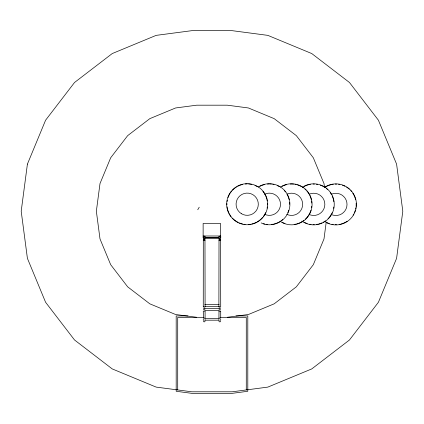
<?xml version="1.0" encoding="UTF-8"?>
<svg xmlns="http://www.w3.org/2000/svg" width="424" height="424" viewBox="0 0 424 424"><rect width="100%" height="100%" fill="white"/><g stroke="black" fill="none" stroke-linecap="round" stroke-linejoin="round"><path stroke-width="0.64" d="M326.204 222.176L324 238.908L313.32 264.693L296.328 286.836L274.185 303.828L248.4 314.507L227.306 317.284M203.303 320.814L203.944 321.832A0.991 0.991 0 0 0 204.638 321.742L205.068 321.228L204.972 320.597M203.271 237.106L203.303 236.762M205.068 237.334L205.094 236.995M218.885 237.106L219.563 236.179A0.991 0.991 0 0 1 220.257 236.269L220.591 236.703M220.713 236.995L220.591 237.535M204.972 239.931L205.094 306.727L204.638 307.056A0.991 0.44 0 0 1 203.944 307.093L203.303 306.637M220.591 239.931L220.713 306.727L220.257 307.056A0.991 0.44 0 0 1 219.563 307.093L219.012 306.923L219.012 306.547M203.271 306.738L203.303 240.026M205.094 240.117L204.638 240.44A0.991 0.44 0 0 1 203.944 240.477L203.271 240.122M218.885 306.738L219.012 239.936M220.713 240.117L220.257 240.44A0.991 0.44 0 0 1 219.563 240.477L218.885 240.122M197.748 209.758L199.227 207.198M203.303 308.068L203.944 308.407A0.991 0.329 0 0 0 204.638 308.381L204.972 307.994M203.303 239.523L203.944 239.862A0.991 0.329 0 0 0 204.638 239.83L204.972 239.454M219.012 320.608L218.917 321.244L219.563 321.832A0.991 0.991 0 0 0 220.257 321.742L220.681 320.798M203.303 236.889L203.944 236.179A0.991 0.991 0 0 1 204.638 236.269L205.094 237.122M204.972 237.535L205.068 237.212M218.917 236.889L219.563 236.306L220.448 236.528M203.303 309.562L204.972 309.515M203.303 239.004L204.972 238.956M203.393 236.687L204.183 236.279L205.068 236.905M219.012 307.999L219.563 308.407A0.991 0.329 0 0 0 220.257 308.381L220.681 308.062M219.012 239.459L219.563 239.862A0.991 0.329 0 0 0 220.257 239.83L220.591 239.454M203.393 318.058L203.271 311.115L204.972 311.073M218.917 318.058L219.012 311.073M220.591 311.073L218.917 311.137M203.303 238.468L204.972 238.447M219.012 309.515L219.802 309.785L220.591 309.515M219.012 238.961L219.802 239.226L220.591 238.956M219.012 238.447L220.591 238.447M205.094 311.115L205.094 318.058L203.536 318.058M220.713 311.115L220.713 318.058L219.155 318.058M203.133 235.998L220.734 235.998L220.734 237.827M204.834 237.822L219.15 237.822M205.089 237.827L218.779 237.827M204.834 238.055L219.15 238.055M204.834 304.66L219.15 304.66M204.834 306.584L219.15 306.584M204.834 308.598L219.15 308.598M204.834 310.67L219.15 310.67M188.012 315.922L176.183 315.922L176.183 391.278L191.712 393.324L232.288 393.324L247.802 391.278L247.802 315.922L235.972 315.922M203.419 317.444L177.709 317.444L177.709 389.942M220.565 317.444L246.275 317.444L246.275 389.942M204.834 318.36L219.15 318.36M204.834 320.189L219.15 320.189M196.694 317.284L175.6 314.507L149.815 303.828L127.672 286.836L110.68 264.693L100 238.908L96.354 211.237L100 183.566L110.68 157.781L127.672 135.638L149.815 118.651L175.6 107.966L196.694 105.189L227.306 105.189L248.4 107.966L274.185 118.651L296.328 135.638L313.32 157.781L324 183.566L324.508 187.429M261.205 222.907L263.373 223.893A20.532 20.532 0 0 0 289.709 201.405A20.532 20.532 0 0 0 258.195 187.037M220.591 236.576L220.681 236.905M219.012 237.525L218.885 236.979M220.681 236.778L220.713 237.122M203.271 236.979L203.303 237.323M220.713 319.134L220.713 320.152M220.559 235.998L220.559 223.459L203.133 223.459L203.133 237.827M218.885 319.139L218.885 319.505M205.094 319.134L205.094 319.5M203.271 319.139L203.271 320.162M324.726 187.175A20.532 20.532 0 0 1 351.056 190.546A20.532 20.532 0 0 1 352.053 217.072A20.532 20.532 0 0 1 326.051 222.409M356.139 203.117A20.278 20.278 0 0 1 356.081 206.424M355.9 207.744A20.278 20.278 0 0 1 355.641 209.048M355.296 210.325A20.278 20.278 0 0 1 354.353 212.806M353.764 213.998A20.278 20.278 0 0 1 353.097 215.143M347.129 221.28A20.278 20.278 0 0 1 341.103 223.994M340.467 224.153A20.278 20.278 0 0 1 339.168 224.407M336.518 224.662A20.278 20.278 0 0 1 335.193 224.662M333.216 224.492A20.278 20.278 0 0 1 331.902 224.275M329.347 223.586A20.278 20.278 0 0 1 325.722 221.932M325.24 187.148A20.278 20.278 0 0 1 326.385 186.491M326.968 186.194A20.278 20.278 0 0 1 330.704 184.795M331.34 184.636A20.278 20.278 0 0 1 333.296 184.286M335.289 184.127A20.278 20.278 0 0 1 336.608 184.133M338.591 184.297A20.278 20.278 0 0 1 339.905 184.519M342.459 185.209A20.278 20.278 0 0 1 344.913 186.231M346.647 187.201A20.278 20.278 0 0 1 349.307 189.184M350.733 190.567A20.278 20.278 0 0 1 351.602 191.563M352.789 193.169A20.278 20.278 0 0 1 355.662 199.837M331.202 194.33A11.109 11.109 0 0 1 347.012 204.49A11.109 11.109 0 0 1 331.033 214.38M302.545 187.127A20.532 20.532 0 0 1 329.406 191.092A20.532 20.532 0 0 1 328.854 218.233A20.532 20.532 0 0 1 301.856 221.105M333.826 207.039A20.278 20.278 0 0 1 333.603 208.354M332.178 212.758A20.278 20.278 0 0 1 328.028 218.726M325.5 220.862A20.278 20.278 0 0 1 323.247 222.256M322.06 222.839A20.278 20.278 0 0 1 318.928 223.952M318.286 224.111A20.278 20.278 0 0 1 316.331 224.46M314.338 224.619A20.278 20.278 0 0 1 313.018 224.614M311.041 224.45A20.278 20.278 0 0 1 309.721 224.227M307.172 223.538A20.278 20.278 0 0 1 304.713 222.515M304.209 186.449A20.278 20.278 0 0 1 308.524 184.753M309.165 184.594A20.278 20.278 0 0 1 310.463 184.339M313.113 184.085A20.278 20.278 0 0 1 314.433 184.085M316.415 184.255A20.278 20.278 0 0 1 317.73 184.472M320.284 185.161A20.278 20.278 0 0 1 324.471 187.154M326.623 188.707A20.278 20.278 0 0 1 327.625 189.586M330.232 192.576A20.278 20.278 0 0 1 331.632 194.833M332.215 196.015A20.278 20.278 0 0 1 333.328 199.153M333.487 199.789A20.278 20.278 0 0 1 333.836 201.744M309.027 194.282A11.109 11.109 0 0 1 324.837 204.448A11.109 11.109 0 0 1 308.852 214.337M280.37 187.085A20.532 20.532 0 0 1 306.838 190.599A20.532 20.532 0 0 1 307.453 217.295A20.532 20.532 0 0 1 281.176 222.022M311.725 206.334A20.278 20.278 0 0 1 311.55 207.654M310.94 210.235A20.278 20.278 0 0 1 309.409 213.908M308.746 215.053A20.278 20.278 0 0 1 305.381 219.134M303.86 220.416A20.278 20.278 0 0 1 301.072 222.208M300.484 222.51A20.278 20.278 0 0 1 296.752 223.904M296.111 224.063A20.278 20.278 0 0 1 294.155 224.413M284.997 223.496A20.278 20.278 0 0 1 282.538 222.473M282.029 186.401A20.278 20.278 0 0 1 286.348 184.705M290.27 184.069A20.278 20.278 0 0 1 293.578 184.127M294.897 184.308A20.278 20.278 0 0 1 296.201 184.567M297.478 184.917A20.278 20.278 0 0 1 301.729 186.772M302.296 187.111A20.278 20.278 0 0 1 303.393 187.848M304.957 189.093A20.278 20.278 0 0 1 305.921 190M306.822 190.964A20.278 20.278 0 0 1 308.794 193.641M309.753 195.374A20.278 20.278 0 0 1 311.306 199.746M311.561 201.04A20.278 20.278 0 0 1 311.788 203.027M286.852 194.24A11.109 11.109 0 0 1 302.662 204.4A11.109 11.109 0 0 1 286.677 214.29M288.765 210.187A20.278 20.278 0 0 1 287.827 212.668M282.713 219.531A20.278 20.278 0 0 1 278.891 222.165M278.308 222.462A20.278 20.278 0 0 1 273.936 224.02M273.289 224.158A20.278 20.278 0 0 1 271.318 224.444M267.348 224.439A20.278 20.278 0 0 1 266.028 224.259M264.719 223.999A20.278 20.278 0 0 1 263.447 223.655M259.854 186.359A20.278 20.278 0 0 1 264.815 184.504M267.433 184.074A20.278 20.278 0 0 1 269.425 183.984M270.083 183.995A20.278 20.278 0 0 1 271.397 184.085M272.722 184.26A20.278 20.278 0 0 1 274.026 184.525M277.169 185.542A20.278 20.278 0 0 1 279.554 186.724M284.202 190.429A20.278 20.278 0 0 1 285.485 191.95M287.276 194.743A20.278 20.278 0 0 1 289.131 199.699M289.56 202.317A20.278 20.278 0 0 1 289.65 204.31M264.677 194.192A11.109 11.109 0 0 1 280.487 204.357A11.109 11.109 0 0 1 264.502 214.247M267.295 206.901A20.278 20.278 0 0 1 267.078 208.216M265.647 212.625A20.278 20.278 0 0 1 263.262 216.59M262.414 217.623A20.278 20.278 0 0 1 257.294 221.8M256.716 222.118A20.278 20.278 0 0 1 251.761 223.973M250.462 224.227A20.278 20.278 0 0 1 248.475 224.455M245.173 224.391A20.278 20.278 0 0 1 243.853 224.217M242.544 223.952A20.278 20.278 0 0 1 239.401 222.934M238.187 222.383A20.278 20.278 0 0 1 232.368 218.047M231.085 216.526A20.278 20.278 0 0 1 229.294 213.733M228.992 213.15A20.278 20.278 0 0 1 227.598 209.414M227.439 208.778A20.278 20.278 0 0 1 227.089 206.822M226.93 204.829A20.278 20.278 0 0 1 226.93 203.509M227.1 201.527A20.278 20.278 0 0 1 227.317 200.213M228.011 197.658A20.278 20.278 0 0 1 229.999 193.471M230.359 192.92A20.278 20.278 0 0 1 231.552 191.319M232.432 190.318A20.278 20.278 0 0 1 236.534 186.968M237.679 186.311A20.278 20.278 0 0 1 242.634 184.456M245.252 184.032A20.278 20.278 0 0 1 247.245 183.937M248.565 183.984A20.278 20.278 0 0 1 251.851 184.477M254.994 185.495A20.278 20.278 0 0 1 257.379 186.682M262.896 191.383A20.278 20.278 0 0 1 266.797 199.015M266.956 199.656A20.278 20.278 0 0 1 267.21 200.95M267.464 203.6A20.278 20.278 0 0 1 267.464 204.924M27.406 164.114L21.2 211.237L27.406 258.359L45.591 302.275L74.529 339.979L112.233 368.917L156.149 387.101L191.807 391.797L232.193 391.797L267.851 387.101L311.767 368.917L349.471 339.979L378.409 302.275L396.594 258.359L402.8 211.237L396.594 164.114L378.409 120.204L349.471 82.495L311.767 53.562L267.851 35.372L232.193 30.676L191.807 30.676L156.149 35.372L112.233 53.562L74.529 82.495L45.591 120.204L27.406 164.114M236.316 221.63A20.532 20.532 0 0 0 267.719 204.93A20.532 20.532 0 0 0 237.557 186.088A20.532 20.532 0 0 0 236.316 221.63M241.309 213.638A11.109 11.109 0 0 0 258.301 204.601A11.109 11.109 0 0 0 241.982 194.404A11.109 11.109 0 0 0 241.309 213.638"/></g></svg>
